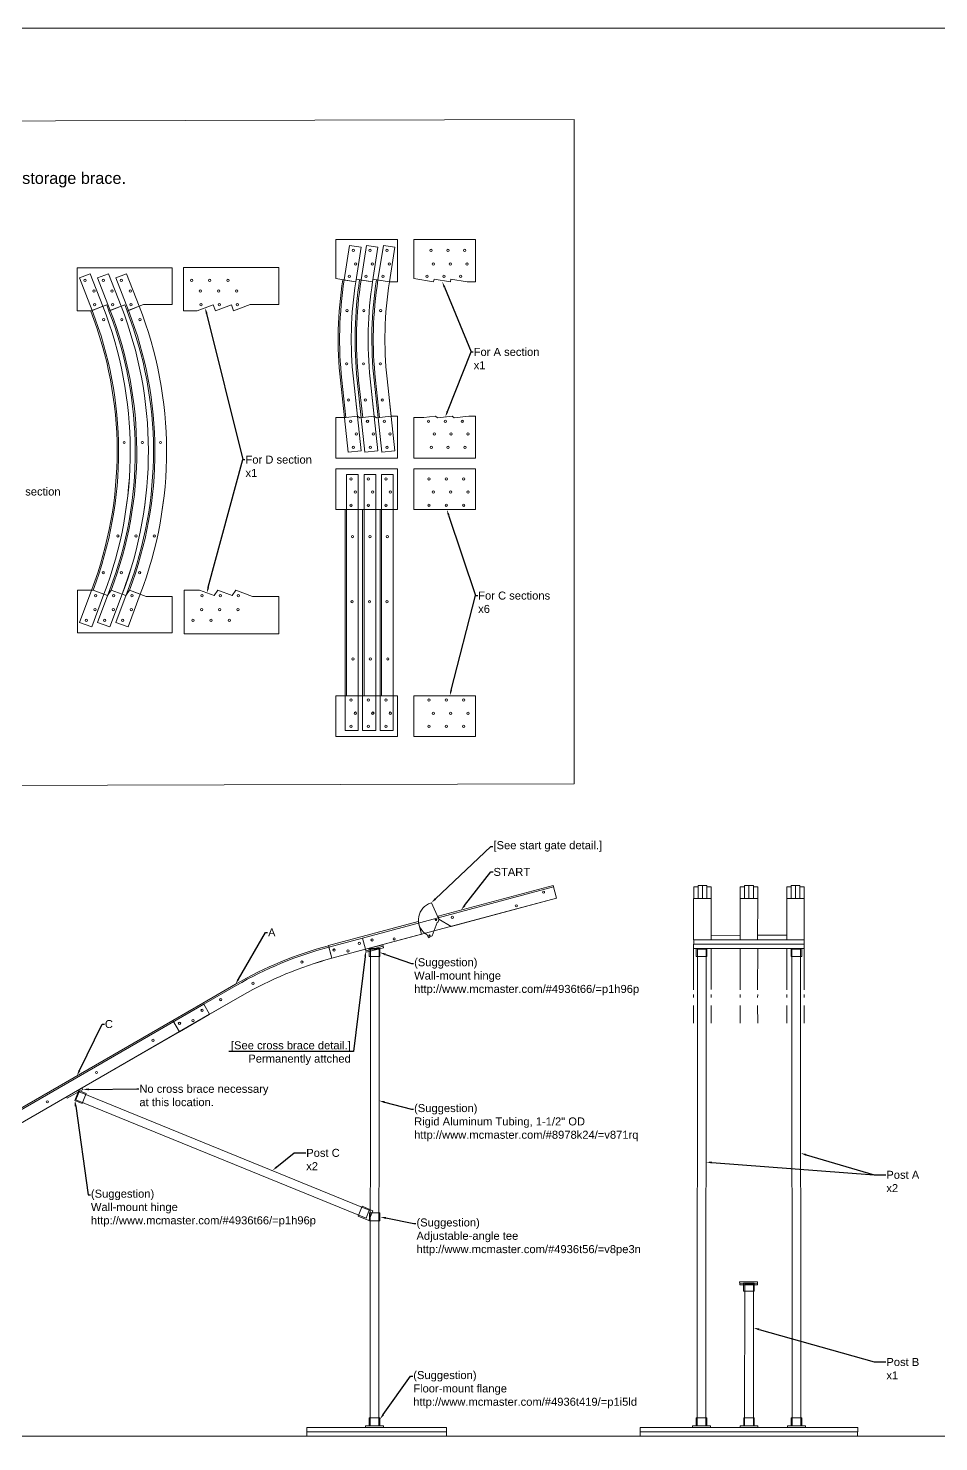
# Model space of a CAD drawing. Header units: millimetres. Extents: x 0 to 39105, y 0 to 9815.
# Drawn here: x 11644 to 15621, y 3645 to 9815 of the extents above; entities that cross this region are included whole.
import ezdxf
from ezdxf import colors
from ezdxf.entities.mleader import LeaderData, LeaderLine
from ezdxf.math import Vec2, Vec3

# ---------------------------------------------------------------- set-up
doc = ezdxf.new("R2010")
doc.units = ezdxf.units.MM
for name, color, linetype, lineweight in [('newTrack', 7, 'Continuous', 20), ('notes', 7, 'Continuous', 20), ('registration marking', 7, 'Continuous', 20)]:
    doc.layers.add(name, color=color, linetype=linetype, lineweight=lineweight)
doc.styles.add('Arial', font='arial.ttf')
doc.styles.get("Standard").update_dxf_attribs({"font": 'arial.ttf'})

# ---------------------------------------------------------------- blocks, each defined once
blk = doc.blocks.new('*U24')
at = {"layer": 'newTrack'}
blk.add_circle((0, 0), 0.2, dxfattribs=at)
blk = doc.blocks.new('attachmentPoints_0.4_diameter')
for p in [(-2.25, 0.75), (0, 0), (2.25, 0.75)]:
    blk.add_blockref('*U24', p)
blk = doc.blocks.new('A2')
at = {"layer": 'newTrack'}
blk.add_lwpolyline([(1551.68, -1549.83), (1556.83, -1546.86), (1562.47, -1543.61, -0.065543), (1578.44, -1536.99), (1579.03, -1539.16, 0.065543), (1563.59, -1545.55), (1557.96, -1548.81), (1552.81, -1551.78)], format="xyb", close=True, dxfattribs=at)
at = {"layer": 'registration marking', "color": 7, "transparency": 33554687}
for centre in [(1573.88, -1539.8), (1565.48, -1543.45), (1559.93, -1546.26)]:
    blk.add_circle(centre, 0.19, dxfattribs=at)
at = {"rotation": 29.99999995973561}
blk.add_blockref('attachmentPoints_0.4_diameter', (1555.16, -1549.85), dxfattribs=at)
blk = doc.blocks.new('A1')
at = {"layer": 'newTrack'}
blk.add_lwpolyline([(1540.05, -1538.54), (1539.05, -1536.81), (1544.63, -1533.58, -0.065543), (1560.55, -1526.99), (1566.35, -1525.44), (1566.86, -1527.37), (1561.07, -1528.92, 0.065543), (1545.63, -1535.32)], format="xyb", close=True, dxfattribs=at)
at = {"layer": 'registration marking', "color": 7, "transparency": 33554687}
for centre in [(1555.93, -1529.56), (1547.53, -1533.21), (1541.98, -1536.02)]:
    blk.add_circle(centre, 0.19, dxfattribs=at)
at = {"rotation": 15.00000002089087}
blk.add_blockref('attachmentPoints_0.4_diameter', (1563.84, -1527.66), dxfattribs=at)
blk = doc.blocks.new('BASE-BLOCK_24INCH')
at = {"layer": 'notes'}
for p, q in [((1649.15, -561.89), (1625.15, -561.89)), ((1625.15, -561.89), (1625.15, -562.64)), ((1625.15, -562.64), (1649.15, -562.64)), ((1649.15, -562.64), (1625.15, -562.64)), ((1625.15, -562.64), (1625.15, -563.39)), ((1625.15, -563.39), (1649.15, -563.39)), ((1649.15, -563.39), (1625.15, -563.39)), ((1649.15, -562.64), (1649.15, -561.89)), ((1649.15, -563.39), (1649.15, -562.64))]:
    blk.add_line(p, q, dxfattribs=at)
blk = doc.blocks.new('START_1')
at = {"layer": 'newTrack', "color": 7, "linetype": 'Continuous', "lineweight": 5, "transparency": 33554687}
blk.add_lwpolyline([(1657.04, -457.27), (1638.29, -457.27), (1636.57, -455.55), (1636.57, -455.02), (1657.04, -455.02), (1657.04, -457.27), (1657.04, -455.02)], dxfattribs=at)
at = {"layer": 'registration marking', "color": 7, "linetype": 'Continuous', "lineweight": 5, "transparency": 33554687}
for centre in [(1638.89, -455.82), (1650.02, -456.76), (1655.16, -455.71)]:
    blk.add_circle(centre, 0.187, dxfattribs=at)
blk = doc.blocks.new('START_2')
at = {"color": 7, "linetype": 'Continuous', "lineweight": 5, "transparency": 33554687}
blk.add_circle((1624.28, -436.85), 0.188, dxfattribs=at)
at = {"layer": 'newTrack', "color": 7, "linetype": 'Continuous', "lineweight": 5, "transparency": 33554687}
blk.add_line((1632.75, -438.1), (1622.77, -438.1), dxfattribs=at)
blk.add_lwpolyline([(1616.77, -435.85), (1632.75, -435.85), (1632.75, -438.1), (1616.77, -438.1)], close=True, dxfattribs=at)
at = {"layer": 'registration marking', "color": 7, "linetype": 'Continuous', "lineweight": 5, "transparency": 33554687}
for centre in [(1624.28, -436.85), (1627.99, -437.66)]:
    blk.add_circle(centre, 0.187, dxfattribs=at)
blk.add_blockref('attachmentPoints_0.4_diameter', (1619.77, -437.6))
blk = doc.blocks.new('START_3')
at = {"color": 7, "linetype": 'Continuous', "lineweight": 5, "transparency": 33554687}
blk.add_circle((1631.6, -433.73), 0.128, dxfattribs=at)
at = {"layer": 'newTrack', "color": 7, "linetype": 'Continuous', "lineweight": 5, "transparency": 33554687}
blk.add_lwpolyline([(1652.6, -433.48), (1652.6, -435.48), (1618.6, -435.48), (1618.6, -433.48)], close=True, dxfattribs=at)
at = {"layer": 'registration marking', "color": 7, "linetype": 'Continuous', "lineweight": 5, "transparency": 33554687}
for centre, radius in [((1620.11, -434.23), 0.188), ((1620.11, -434.23), 0.187), ((1623.83, -435.03), 0.187), ((1634.46, -434.03), 0.187), ((1645.58, -434.97), 0.187), ((1650.72, -433.92), 0.187)]:
    blk.add_circle(centre, radius, dxfattribs=at)
blk = doc.blocks.new('START_4')
at = {"color": 7, "linetype": 'Continuous', "lineweight": 5, "transparency": 33554687}
blk.add_lwpolyline([(1633.99, -453.25), (1634.07, -453.75), (1634.75, -453.63), (1636.19, -451.62, 0.414214), (1636.6, -451.04), (1636.11, -448.09), (1635.61, -448.17, 0.610914)], format="xyb", close=True, dxfattribs=at)
for centre, radius in [((1636.11, -451.13), 0.128), ((1634.34, -453.45), 0.125)]:
    blk.add_circle(centre, radius, dxfattribs=at)
blk = doc.blocks.new('C1')
at = {"layer": 'newTrack'}
blk.add_lwpolyline([(1541.11, -1570.67), (1508.2, -1589.67), (1507.2, -1587.94), (1540.11, -1568.94)], close=True, dxfattribs=at)
at = {"layer": 'registration marking', "color": 7, "transparency": 33554687}
for centre in [(1531.39, -1575.14), (1521.66, -1580.67), (1513.22, -1585.71)]:
    blk.add_circle(centre, 0.19, dxfattribs=at)
at = {"rotation": 29.99999995973561}
blk.add_blockref('attachmentPoints_0.4_diameter', (1538.26, -1571.74), dxfattribs=at)
blk = doc.blocks.new('C2')
at = {"layer": 'newTrack'}
blk.add_lwpolyline([(1485.86, -1583.83), (1518.77, -1564.83), (1519.9, -1566.78), (1486.99, -1585.78)], close=True, dxfattribs=at)
at = {"layer": 'registration marking', "color": 7, "transparency": 33554687}
for centre in [(1515.38, -1568.25), (1505.65, -1573.78), (1497.2, -1578.82)]:
    blk.add_circle(centre, 0.19, dxfattribs=at)
at = {"rotation": 29.99999995973561}
blk.add_blockref('attachmentPoints_0.4_diameter', (1489.34, -1583.85), dxfattribs=at)
blk = doc.blocks.new('D1')
at = {"layer": 'newTrack'}
blk.add_lwpolyline([(1504.86, -1453.9, 0.186063), (1552.35, -1446.45), (1557.54, -1443.45), (1558.54, -1445.18), (1553.35, -1448.18, -0.186038), (1504.44, -1455.86), (1504.85, -1453.9)], format="xyb", close=True, dxfattribs=at)
at = {"layer": 'registration marking', "color": 7, "transparency": 33554687}
for centre in [(1551.09, -1448.65), (1508.08, -1455.18), (1530.76, -1455.34), (1514.72, -1456.71)]:
    blk.add_circle(centre, 0.19, dxfattribs=at)
at = {"rotation": 29.99999995973561}
blk.add_blockref('attachmentPoints_0.4_diameter', (1555.7, -1446.25), dxfattribs=at)
blk = doc.blocks.new('D2')
at = {"layer": 'newTrack'}
blk.add_lwpolyline([(1438.09, -1496.21), (1432.21, -1494.98), (1432.67, -1492.78), (1438.55, -1494.01, 0.186066), (1485.86, -1486.58), (1486.99, -1488.53, -0.186038)], format="xyb", close=True, dxfattribs=at)
at = {"layer": 'registration marking', "color": 7, "transparency": 33554687}
for centre in [(1484.73, -1489), (1441.72, -1495.52), (1464.4, -1495.69), (1448.36, -1497.06)]:
    blk.add_circle(centre, 0.19, dxfattribs=at)
at = {"rotation": 348.2202802125964}
blk.add_blockref('attachmentPoints_0.4_diameter', (1435.25, -1495.11), dxfattribs=at)

msp = doc.modelspace()

# ---------------------------------------------------------------- linework, layer by layer
at = {"linetype": 'ByBlock', "lineweight": 20}
for p, q in [((14560, 6067), (14560, 6067)), ((14579.8, 6073.4), (14579.8, 6073.4)), ((14598.3, 6073.4), (14598.3, 6073.4)), ((14619.9, 6067), (14619.9, 6067)), ((14763.2, 6067), (14763.2, 6067)), ((14783, 6073.4), (14783, 6073.4)), ((14801.5, 6073.4), (14801.5, 6073.4)), ((14823.1, 6067), (14823.1, 6067)), ((14966.4, 6067), (14966.4, 6067)), ((14986.2, 6073.4), (14986.2, 6073.4)), ((15004.7, 6073.4), (15004.7, 6073.4)), ((15026.3, 6067), (15026.3, 6067))]:
    msp.add_line(p, q, dxfattribs=at)
at = {"lineweight": 20}
for p, q in [((14550.1, 6016.2), (14550.1, 5836.3)), ((14626.8, 6016.2), (14626.3, 5836.6)), ((14753.8, 6016.2), (14753.3, 5836.3)), ((14830, 6016.2), (14829.5, 5836.3)), ((14957, 6016.2), (14956.5, 5836.3)), ((15032.7, 6016.2), (15032.8, 5836.3)), ((14550.2, 5798.2), (14550.2, 5618.2)), ((14626.9, 5798.2), (14626.4, 5618.6)), ((14753.9, 5798.2), (14753.4, 5618.2)), ((14830.1, 5798.2), (14829.6, 5618.2)), ((14957.1, 5798.2), (14956.6, 5618.2)), ((15032.8, 5798.2), (15032.8, 5618.2)), ((14550.2, 5597.9), (14550.2, 5583.9)), ((14626.6, 5597.9), (14626.5, 5583.9)), ((14753.6, 5597.9), (14753.5, 5583.9)), ((14829.8, 5597.9), (14829.7, 5583.9)), ((14956.8, 5597.9), (14956.7, 5583.9)), ((15032.8, 5597.9), (15032.8, 5583.9)), ((14550.2, 5472.1), (14550.2, 5549)), ((14626.6, 5472.1), (14626.4, 5548.6)), ((14753.6, 5472.1), (14753.4, 5549)), ((14829.8, 5472.1), (14829.6, 5549)), ((14956.8, 5472.1), (14956.6, 5549)), ((15032.8, 5472.1), (15032.8, 5549)), ((247.1, 3669.6), (15709.2, 3669.6))]:
    msp.add_line(p, q, dxfattribs=at)
for points in [[(13147.7, 8709), (13149.5, 8720.2), (13221.2, 8709), (13256.9, 8709), (13256.9, 8892.8), (12987.9, 8892.8), (12987.9, 8722.5), (13074.1, 8709), (13076, 8720.2)], [(13487.8, 8709), (13489.6, 8720.2), (13561.3, 8709), (13597, 8709), (13597, 8892.8), (13328, 8892.8), (13328, 8722.5), (13414.2, 8709), (13416.1, 8720.2)], [(12273, 8609.3), (12147.6, 8609.3), (12075.4, 8581.2), (12066, 8608.4), (11996.1, 8581.2), (11986.3, 8608.3), (11916.7, 8581.2), (11857.3, 8581.2), (11857.3, 8769.3), (12273, 8769.3)], [(12738.1, 8609.3), (12612.7, 8609.3), (12540.5, 8581.2), (12531.1, 8608.4), (12461.2, 8581.2), (12451.4, 8608.3), (12381.8, 8581.2), (12322.4, 8581.2), (12322.4, 8771.7), (12738.1, 8771.7)], [(12987.9, 7714.4), (12987.9, 7892.2), (13256.9, 7892.2), (13256.9, 7714.4)], [(13328, 7714.4), (13328, 7892.2), (13597, 7892.2), (13597, 7714.4)], [(12273, 7334.9), (12158.7, 7334.9), (12085.4, 7362.3), (12069.7, 7338.5), (12006, 7362.3), (11990.3, 7338.5), (11926.6, 7362.3), (11859, 7362.3), (11859, 7176.4), (12273, 7176.4)], [(12738.1, 7334.9), (12623.8, 7334.9), (12550.5, 7362.3), (12534.8, 7338.5), (12471.1, 7362.3), (12455.4, 7338.5), (12391.7, 7362.3), (12324.1, 7362.3), (12324.1, 7172.5), (12738.1, 7172.5)], [(12987.9, 6723.8), (12987.9, 6901.6), (13256.9, 6901.6), (13256.9, 6723.8)], [(13328, 6723.8), (13328, 6901.6), (13597, 6901.6), (13597, 6723.8)], [(14550.6, 6067), (14569.7, 6067), (14569.7, 6016.2), (14550.6, 6016.2)], [(14569.7, 6073.4), (14588.7, 6073.4), (14588.7, 6016.2), (14569.7, 6016.2)], [(14588.7, 6073.4), (14607.8, 6073.4), (14607.8, 6016.2), (14588.7, 6016.2)], [(14607.8, 6067), (14626.8, 6067), (14626.8, 6016.2), (14607.8, 6016.2)], [(14753.8, 6067), (14772.9, 6067), (14772.9, 6016.2), (14753.8, 6016.2)], [(14772.9, 6073.4), (14791.9, 6073.4), (14791.9, 6016.2), (14772.9, 6016.2)], [(14791.9, 6073.4), (14811, 6073.4), (14811, 6016.2), (14791.9, 6016.2)], [(14811, 6067), (14830, 6067), (14830, 6016.2), (14811, 6016.2)], [(14957, 6067), (14976.1, 6067), (14976.1, 6016.2), (14957, 6016.2)], [(14976.1, 6073.4), (14995.1, 6073.4), (14995.1, 6016.2), (14976.1, 6016.2)], [(14995.1, 6073.4), (15014.2, 6073.4), (15014.2, 6016.2), (14995.1, 6016.2)], [(15014.2, 6067), (15033.2, 6067), (15033.2, 6016.2), (15014.2, 6016.2)], [(13118.6, 5788.1), (13120.3, 5781.5), (13195.8, 5801.7), (13194, 5808.2)], [(15032.8, 5817.2), (15032.8, 5798.2), (14550.2, 5798.2), (14550.2, 5817.2)], [(15032.8, 5836.3), (15032.8, 5817.2), (14550.3, 5817.2), (14550.3, 5836.3)], [(14753.3, 5855.3), (14753.3, 5836.3), (14626.3, 5836.7), (14626.3, 5855.7)], [(14956.5, 5855.6), (14956.5, 5836.5), (14829.5, 5836.6), (14829.5, 5855.7)], [(13133.1, 5798.2), (13133.1, 5763.3), (13179.4, 5763.3), (13179.4, 5798.2)], [(13176.1, 5795.3), (13175.6, 3714.5), (13137.5, 3714.5), (13138, 5795.3)], [(14561.4, 5798.2), (14561.4, 5763.3), (14607.7, 5763.3), (14607.7, 5798.2)], [(14604.4, 5795.3), (14603.9, 3714.5), (14565.8, 3714.5), (14566.3, 5795.3)], [(15022.5, 5798.2), (15022.5, 5763.3), (14976.2, 5763.3), (14976.2, 5798.2)], [(14979.5, 5795.3), (14980, 3714.5), (15018.1, 3714.5), (15017.6, 5795.3)], [(11810.5, 5150.4), (11813.8, 5144.4), (11881.8, 5182.9), (11878.5, 5188.8)], [(11847.3, 5135), (11879.7, 5121.8), (11897.1, 5164.7), (11864.8, 5177.8)], [(11866.1, 5173.1), (13133.4, 4656), (13119, 4620.7), (11851.7, 5137.8)], [(13149.1, 4653.1), (13102.4, 4672.9), (13084.9, 4630), (13131.6, 4610.3)], [(13179.9, 4609.3), (13180.1, 4644.2), (13133.8, 4644.4), (13133.6, 4609.5)], [(13195.6, 3707.7), (13195.6, 3714.5), (13117.5, 3714.5), (13117.5, 3707.7)], [(13179.7, 3714.5), (13179.7, 3749.4), (13133.4, 3749.4), (13133.4, 3714.5)], [(14623.8, 3707.7), (14623.8, 3714.5), (14545.8, 3714.5), (14545.8, 3707.7)], [(14607.9, 3714.5), (14607.9, 3749.4), (14561.7, 3749.4), (14561.7, 3714.5)], [(14960, 3707.7), (14960, 3714.5), (15038.1, 3714.5), (15038.1, 3707.7)], [(14975.9, 3714.5), (14975.9, 3749.4), (15022.2, 3749.4), (15022.2, 3714.5)]]:
    msp.add_lwpolyline(points, close=True, dxfattribs=at)
for points in [[(13081.4, 8121.8), (13092, 8115.1), (13154.9, 8121.8), (13164.6, 8115), (13228.5, 8121.8), (13256.9, 8121.8), (13256.9, 7938.8), (12987.9, 7938.8), (12987.9, 8116.4), (13030.9, 8116.4), (13081.4, 8121.8)], [(13421.5, 8121.8), (13432.1, 8115.1), (13495, 8121.8), (13504.7, 8115), (13568.6, 8121.8), (13597, 8121.8), (13597, 7938.8), (13328, 7938.8), (13328, 8116.4), (13371, 8116.4), (13421.5, 8121.8)]]:
    msp.add_lwpolyline(points, dxfattribs=at)
at = {"color": 252, "lineweight": 20, "true_color": 0x939598}
for points in [[(14751.1, 4343.1), (14751.2, 4336.3), (14829.2, 4336.6), (14829.2, 4343.4)], [(14751.2, 4336.3), (14751.2, 4329.5), (14829.2, 4329.8), (14829.2, 4336.6)], [(14768.4, 4336.6), (14768.4, 4301.7), (14814.7, 4301.7), (14814.7, 4336.6)], [(14811.4, 4333.7), (14811, 3714.5), (14772.9, 3714.5), (14773.3, 4333.7)], [(14831, 3707.7), (14831, 3714.5), (14752.9, 3714.5), (14752.9, 3707.7)], [(14815.1, 3714.5), (14815.1, 3749.4), (14768.8, 3749.4), (14768.8, 3714.5)]]:
    msp.add_lwpolyline(points, close=True, dxfattribs=at)
at = {"layer": 'newTrack', "lineweight": 20}
for points in [[(13116.8, 5794.7), (13118.6, 5788.1), (13194, 5808.2), (13192.3, 5814.8)], [(14317.2, 3688.7), (15266.7, 3688.7), (15266.7, 3707.7), (14317.2, 3707.7)], [(14317.1, 3669.6), (15266.6, 3669.6), (15266.6, 3688.7), (14317.1, 3688.7)]]:
    msp.add_lwpolyline(points, close=True, dxfattribs=at)
at = {"layer": 'notes', "color": 7, "linetype": 'Continuous', "lineweight": 20, "transparency": 33554687, "flags": 128}
for points in [[(0, 9815.4), (19105.2, 9815.4), (19105.2, 0), (0, 0)], [(8931.2, 9404.1), (14028.5, 9417.7), (14028.5, 6516.4), (8931.2, 6502.8)]]:
    msp.add_lwpolyline(points, close=True, dxfattribs=at)

# ---------------------------------------------------------------- block references
at = {"lineweight": 20, "xscale": 25.4, "yscale": 25.4, "zscale": 25.4}
for name, p, rotation in [('A1', (-38487.1, -11828.2), 66.1217213024327), ('A1', (-38413.6, -11828.2), 66.1217213024327), ('A1', (-38340, -11828.2), 66.1217213024327), ('attachmentPoints_0.4_diameter', (13073.3, 8786.3), 81.12172132332329), ('attachmentPoints_0.4_diameter', (13146.9, 8786.3), 81.12172132332329), ('attachmentPoints_0.4_diameter', (13220.4, 8786.3), 81.12172132332329), ('attachmentPoints_0.4_diameter', (13413.4, 8786.3), 81.12172132332329), ('attachmentPoints_0.4_diameter', (13487, 8786.3), 81.12172132332329), ('attachmentPoints_0.4_diameter', (13560.6, 8786.3), 81.12172132332329), ('D1', (-30374.6, -24815.1), 81.2727167512081), ('D1', (-30295.2, -24815.1), 81.2727167512081), ('D1', (-30215.8, -24815.1), 81.2727167512081), ('attachmentPoints_0.4_diameter', (11930.5, 8668.3), 111.272716710944), ('attachmentPoints_0.4_diameter', (12009.8, 8668.3), 111.272716710944), ('attachmentPoints_0.4_diameter', (12089.2, 8668.3), 111.272716710944), ('attachmentPoints_0.4_diameter', (12395.6, 8668.3), 111.272716710944), ('attachmentPoints_0.4_diameter', (12474.9, 8668.3), 111.272716710944), ('attachmentPoints_0.4_diameter', (12554.3, 8668.3), 111.272716710944), ('A2', (-38909.6, -12140), 66.1217213024327), ('A2', (-38836, -12140), 66.1217213024327), ('A2', (-38762.5, -12140), 66.1217213024327), ('D2', (-31131.8, -22993.6), 81.2727167512081), ('D2', (-31052.4, -22993.6), 81.2727167512081), ('D2', (-30973.1, -22993.6), 81.2727167512081), ('attachmentPoints_0.4_diameter', (13076.9, 8044.7), 96.12172126216781), ('attachmentPoints_0.4_diameter', (13150.4, 8044.7), 96.12172126216781), ('attachmentPoints_0.4_diameter', (13224, 8044.7), 96.12172126216781), ('attachmentPoints_0.4_diameter', (13417, 8044.7), 96.12172126216781), ('attachmentPoints_0.4_diameter', (13490.5, 8044.7), 96.12172126216781), ('attachmentPoints_0.4_diameter', (13564.1, 8044.7), 96.12172126216781), ('C1', (-41037, -6085.5), 60.00000004026374), ('C1', (-40960.8, -6085.5), 60.00000004026374), ('C1', (-40884.6, -6085.5), 60.00000004026374), ('attachmentPoints_0.4_diameter', (13072.5, 7790.6), 90), ('attachmentPoints_0.4_diameter', (13148.7, 7790.6), 90), ('attachmentPoints_0.4_diameter', (13224.9, 7790.6), 90), ('attachmentPoints_0.4_diameter', (13412.6, 7790.6), 90), ('attachmentPoints_0.4_diameter', (13488.8, 7790.6), 90), ('attachmentPoints_0.4_diameter', (13565, 7790.6), 90), ('C2', (-40682, -5820.7), 60.00000004026374), ('C2', (-40605.8, -5820.7), 60.00000004026374), ('C2', (-40529.6, -5820.7), 60.00000004026374), ('attachmentPoints_0.4_diameter', (11935.6, 7277.6), 69.49299696380434), ('attachmentPoints_0.4_diameter', (12015, 7277.6), 69.49299696380434), ('attachmentPoints_0.4_diameter', (12094.4, 7277.6), 69.49299696380434), ('attachmentPoints_0.4_diameter', (12400.7, 7277.6), 69.49299696380434), ('attachmentPoints_0.4_diameter', (12480.1, 7277.6), 69.49299696380434), ('attachmentPoints_0.4_diameter', (12559.5, 7277.6), 69.49299696380434), ('attachmentPoints_0.4_diameter', (13072.5, 6825.4), 90), ('attachmentPoints_0.4_diameter', (13148.7, 6825.4), 90), ('attachmentPoints_0.4_diameter', (13224.9, 6825.4), 90), ('attachmentPoints_0.4_diameter', (13412.6, 6825.4), 90), ('attachmentPoints_0.4_diameter', (13488.8, 6825.4), 90), ('attachmentPoints_0.4_diameter', (13565, 6825.4), 90)]:
    msp.add_blockref(name, p, dxfattribs=dict(at, rotation=rotation))
at = {"layer": 'newTrack', "lineweight": 20, "xscale": 25.4, "yscale": 25.4, "zscale": 25.4, "rotation": 14.99999999999672}
for name, p in [('START_3', (-29457.7, 5838.2)), ('START_1', (-29709.8, 6343.6)), ('START_4', (-29682.5, 6235.5)), ('START_2', (-29577.1, 5875.2))]:
    msp.add_blockref(name, p, dxfattribs=at)
at = {"layer": 'newTrack', "lineweight": 20, "xscale": 25.4, "yscale": 25.4, "zscale": 25.4}
for name, p in [('A2', (-27137.7, 44849.9)), ('A1', (-26681.5, 44589.8)), ('C1', (-26708.5, 45405.9)), ('C2', (-26301.8, 45230.9))]:
    msp.add_blockref(name, p, dxfattribs=at)
at = {"layer": 'notes', "lineweight": 20, "transparency": 33554687, "xscale": 25.4, "yscale": 25.4, "zscale": 25.4}
msp.add_blockref('BASE-BLOCK_24INCH', (-28418.2, 17979.7), dxfattribs=at)

# ---------------------------------------------------------------- texts
at = {"layer": 'notes', "lineweight": 20, "transparency": 33554687, "style": 'Arial'}
msp.add_text('Sections with cross braces should be permanently attached and does not need a storage brace.', height=50.8, dxfattribs=at).set_placement((9060.9, 9136))

# ---------------------------------------------------------------- leaders
at = {"layer": 'notes', "lineweight": 20, "transparency": 33554687}
ml = msp.add_multileader_mtext('Standard', dxfattribs=at)
ml.set_content('For A section\\Px1', color=256, style='Arial')
ml.set_leader_properties()
ml.build(insert=Vec2(0, 0))
ml.multileader.update_dxf_attribs({"text_right_attachment_type": 6, "dogleg_length": 0.36, "arrow_head_size": 25.4})
ctx = ml.context
ctx.base_point, ctx.char_height, ctx.arrow_head_size, ctx.landing_gap_size, ctx.plane_origin = Vec3(13587, 8402.5), 34.925, 25.4, 2.29, Vec3(13355.7, 9185.6)
ctx.right_attachment = 6
notes = []
notes.append((ctx, [(0, (1, 1, 0), (13577.8, 8402.5), (1, 0), 9.14, [(0, [(13451.9, 8709)], 0, [])])]))
ctx.mtext.insert, ctx.mtext.flow_direction = Vec3(13589.3, 8420), 5
ml = msp.add_multileader_mtext('Standard', dxfattribs=at)
ml.set_content('For F section\\Px1', color=256, style='Arial')
ml.set_leader_properties()
ml.build(insert=Vec2(0, 0))
ml.multileader.update_dxf_attribs({"text_right_attachment_type": 6, "dogleg_length": 0.36, "arrow_head_size": 25.4})
ctx = ml.context
ctx.base_point, ctx.char_height, ctx.arrow_head_size, ctx.landing_gap_size, ctx.plane_origin = Vec3(11498, 7793.1), 34.925, 25.4, 2.29, Vec3(11266.8, 8576.2)
ctx.right_attachment = 6
notes.append((ctx, [(0, (1, 1, 0), (11488.9, 7793.1), (1, 0), 9.14, [(0, [(11371.2, 8596.2)], 0, [])])]))
ctx.mtext.insert, ctx.mtext.flow_direction = Vec3(11500.3, 7810.5), 5
ml = msp.add_multileader_mtext('Standard', dxfattribs=at)
ml.set_content('For D section\\Px1', color=256, style='Arial')
ml.set_leader_properties()
ml.build(insert=Vec2(0, 0))
ml.multileader.update_dxf_attribs({"text_right_attachment_type": 6, "dogleg_length": 0.36, "arrow_head_size": 25.4})
ctx = ml.context
ctx.base_point, ctx.char_height, ctx.arrow_head_size, ctx.landing_gap_size, ctx.plane_origin = Vec3(12590.3, 7932.3), 34.925, 25.4, 2.29, Vec3(12359.1, 8715.4)
ctx.right_attachment = 6
notes.append((ctx, [(0, (1, 1, 0), (12581.2, 7932.3), (1, 0), 9.14, [(0, [(12416.6, 8594.7)], 0, [])])]))
ctx.mtext.insert, ctx.mtext.flow_direction = Vec3(12592.6, 7949.8), 5
ml = msp.add_multileader_mtext('Standard', dxfattribs=at)
ml.set_content('', color=256, style='Arial')
ml.set_leader_properties()
ml.build(insert=Vec2(0, 0))
ml.multileader.update_dxf_attribs({"text_right_attachment_type": 6, "dogleg_length": 0.36, "arrow_head_size": 25.4})
ctx = ml.context
ctx.base_point, ctx.char_height, ctx.arrow_head_size, ctx.landing_gap_size, ctx.plane_origin = Vec3(13587, 8402.5), 34.9, 25.4, 2.29, Vec3(13247.5, 8303.2)
ctx.right_attachment = 6
notes.append((ctx, [(0, (1, 1, 0), (13577.8, 8402.5), (1, 0), 9.14, [(0, [(13465.2, 8118.5)], 0, [])])]))
ctx.mtext.insert, ctx.mtext.flow_direction = Vec3(13589.3, 8420), 5
ml = msp.add_multileader_mtext('Standard', dxfattribs=at)
ml.set_content('', color=256, style='Arial')
ml.set_leader_properties()
ml.build(insert=Vec2(0, 0))
ml.multileader.update_dxf_attribs({"text_right_attachment_type": 6, "dogleg_length": 0.36, "arrow_head_size": 25.4})
ctx = ml.context
ctx.base_point, ctx.char_height, ctx.arrow_head_size, ctx.landing_gap_size, ctx.plane_origin = Vec3(12590.3, 7932.3), 34.9, 25.4, 2.29, Vec3(12250.8, 7833)
ctx.right_attachment = 6
notes.append((ctx, [(0, (1, 1, 0), (12581.2, 7932.3), (1, 0), 9.14, [(0, [(12423.6, 7350.4)], 0, [])])]))
ctx.mtext.insert, ctx.mtext.flow_direction = Vec3(12592.6, 7949.8), 5
ml = msp.add_multileader_mtext('Standard', dxfattribs=at)
ml.set_content('For C sections\\Px6', color=256, style='Arial')
ml.set_leader_properties()
ml.build(insert=Vec2(0, 0))
ml.multileader.update_dxf_attribs({"text_right_attachment_type": 6, "dogleg_length": 0.36, "arrow_head_size": 25.4})
ctx = ml.context
ctx.base_point, ctx.char_height, ctx.arrow_head_size, ctx.landing_gap_size, ctx.plane_origin = Vec3(13606.7, 7338.6), 34.925, 25.4, 2.29, Vec3(13375.5, 8121.7)
ctx.right_attachment = 6
notes.append((ctx, [(0, (1, 1, 0), (13597.6, 7338.6), (1, 0), 9.14, [(0, [(13471.7, 7714.4)], 0, [])])]))
ctx.mtext.insert, ctx.mtext.flow_direction = Vec3(13609, 7356.3), 5
ml = msp.add_multileader_mtext('Standard', dxfattribs=at)
ml.set_content('', color=256, style='Arial')
ml.set_leader_properties()
ml.build(insert=Vec2(0, 0))
ml.multileader.update_dxf_attribs({"text_right_attachment_type": 6, "dogleg_length": 0.36, "arrow_head_size": 25.4})
ctx = ml.context
ctx.base_point, ctx.char_height, ctx.arrow_head_size, ctx.landing_gap_size, ctx.plane_origin = Vec3(13606.7, 7338.6), 34.9, 25.4, 2.29, Vec3(13267.2, 7239.2)
ctx.right_attachment = 6
notes.append((ctx, [(0, (1, 1, 0), (13597.6, 7338.6), (1, 0), 9.14, [(0, [(13484.9, 6901.6)], 0, [])])]))
ctx.mtext.insert, ctx.mtext.flow_direction = Vec3(13609, 7356), 5
ml = msp.add_multileader_mtext('Standard', dxfattribs=at)
ml.set_content('[See start gate detail.]', color=256, style='Arial')
ml.set_leader_properties()
ml.build(insert=Vec2(0, 0))
ml.multileader.update_dxf_attribs({"text_right_attachment_type": 6, "dogleg_length": 0.36, "arrow_head_size": 25.4})
ctx = ml.context
ctx.base_point, ctx.char_height, ctx.arrow_head_size, ctx.landing_gap_size, ctx.plane_origin = Vec3(13673.5, 6244), 34.925, 25.4, 2.29, Vec3(13399.7, 6598.1)
ctx.right_attachment = 6
notes.append((ctx, [(0, (1, 1, 0), (13664.3, 6244), (1, 0), 9.14, [(0, [(13404.3, 5997.7)], 0, [])])]))
ctx.mtext.insert, ctx.mtext.flow_direction = Vec3(13675.8, 6266.6), 5
ml = msp.add_multileader_mtext('Standard', dxfattribs=at)
ml.set_content('START', color=256, style='Arial')
ml.set_leader_properties()
ml.build(insert=Vec2(0, 0))
ml.multileader.update_dxf_attribs({"text_right_attachment_type": 6, "dogleg_length": 0.36, "arrow_head_size": 25.4})
ctx = ml.context
ctx.base_point, ctx.char_height, ctx.arrow_head_size, ctx.landing_gap_size, ctx.plane_origin = Vec3(13673.7, 6132.2), 34.92, 25.4, 2.29, Vec3(13286.9, 6486.3)
ctx.right_attachment = 6
notes.append((ctx, [(0, (1, 1, 0), (13664.6, 6132.2), (1, 0), 9.14, [(0, [(13533.9, 5965.6)], 0, [])])]))
ctx.mtext.insert, ctx.mtext.flow_direction = Vec3(13676, 6149.9), 5
ml = msp.add_multileader_mtext('Standard', dxfattribs=at)
ml.set_content('A', color=256, style='Arial')
ml.set_leader_properties()
ml.build(insert=Vec2(0, 0))
ml.multileader.update_dxf_attribs({"text_right_attachment_type": 6, "dogleg_length": 0.36, "arrow_head_size": 25.4})
ctx = ml.context
ctx.base_point, ctx.char_height, ctx.arrow_head_size, ctx.landing_gap_size, ctx.plane_origin = Vec3(12688.8, 5868.1), 34.9, 25.4, 2.29, Vec3(12301.9, 6222.2)
ctx.right_attachment = 6
notes.append((ctx, [(0, (1, 1, 0), (12679.6, 5868.1), (1, 0), 9.14, [(0, [(12549, 5642.3)], 0, [])])]))
ctx.mtext.insert, ctx.mtext.flow_direction = Vec3(12691.1, 5885.5), 5
ml = msp.add_multileader_mtext('Standard', dxfattribs=at)
ml.set_content('[See cross brace detail.]\\PPermanently attched', color=256, style='Arial')
ml.set_leader_properties()
ml.build(insert=Vec2(0, 0))
ml.multileader.update_dxf_attribs({"text_right_attachment_type": 6, "dogleg_length": 0.36, "arrow_head_size": 25.4})
ctx = ml.context
ctx.base_point, ctx.char_height, ctx.arrow_head_size, ctx.landing_gap_size, ctx.plane_origin = Vec3(12533.2, 5370.5), 34.925, 25.4, 2.29, Vec3(12382.3, 5496.9)
ctx.right_attachment, ctx.text_align_type = 6, 2
notes.append((ctx, [(1, (1, 1, 0), (13063.8, 5347.9), (-1, 0), 9.14, [(0, [(13118.6, 5788.1)], 0, [])])]))
ctx.mtext.insert, ctx.mtext.alignment, ctx.mtext.flow_direction = Vec3(13052.4, 5393.1), 3, 5
ml = msp.add_multileader_mtext('Standard', dxfattribs=at)
ml.set_content('(Suggestion)\\PWall-mount hinge\\Phttp://www.mcmaster.com/#4936t66/=p1h96p', color=256, style='Arial')
ml.set_leader_properties()
ml.build(insert=Vec2(0, 0))
ml.multileader.update_dxf_attribs({"text_right_attachment_type": 6, "dogleg_length": 0.36, "arrow_head_size": 25.4})
ctx = ml.context
ctx.base_point, ctx.char_height, ctx.arrow_head_size, ctx.landing_gap_size, ctx.plane_origin = Vec3(13326.9, 5733.3), 34.925, 25.4, 2.29, Vec3(13176, 5860)
ctx.right_attachment = 6
notes.append((ctx, [(0, (1, 1, 0), (13317.8, 5733.3), (1, 0), 9.14, [(0, [(13179.4, 5780.7)], 0, [])])]))
ctx.mtext.insert, ctx.mtext.flow_direction = Vec3(13329.2, 5755.6), 5
ml = msp.add_multileader_mtext('Standard', dxfattribs=at)
ml.set_content('C', color=256, style='Arial')
ml.set_leader_properties()
ml.build(insert=Vec2(0, 0))
ml.multileader.update_dxf_attribs({"text_right_attachment_type": 6, "dogleg_length": 0.36, "arrow_head_size": 25.4})
ctx = ml.context
ctx.base_point, ctx.char_height, ctx.arrow_head_size, ctx.landing_gap_size, ctx.plane_origin = Vec3(11976.1, 5468), 34.9, 25.4, 2.29, Vec3(11589.2, 5822.1)
ctx.right_attachment = 6
notes.append((ctx, [(0, (1, 1, 0), (11966.9, 5468), (1, 0), 9.14, [(0, [(11856, 5242.2)], 0, [])])]))
ctx.mtext.insert, ctx.mtext.flow_direction = Vec3(11978.4, 5485.7), 5
ml = msp.add_multileader_mtext('Standard', dxfattribs=at)
ml.set_content('No cross brace necessary at this location.', color=256, style='Arial')
ml.set_leader_properties()
ml.build(insert=Vec2(0, 0))
ml.multileader.update_dxf_attribs({"text_right_attachment_type": 6, "dogleg_length": 0.36, "arrow_head_size": 25.4})
ctx = ml.context
ctx.base_point, ctx.char_height, ctx.arrow_head_size, ctx.landing_gap_size, ctx.plane_origin = Vec3(12126.7, 5185.3), 34.925, 25.4, 2.29, Vec3(11975.8, 5312)
ctx.right_attachment = 6
notes.append((ctx, [(0, (1, 1, 0), (12117.6, 5185.3), (1, 0), 9.14, [(0, [(11881.8, 5182.9)], 0, [])])]))
ctx.mtext.insert, ctx.mtext.width, ctx.mtext.flow_direction = Vec3(12129, 5203), 592.329, 5
ml = msp.add_multileader_mtext('Standard', dxfattribs=at)
ml.set_content('(Suggestion)\\PWall-mount hinge\\Phttp://www.mcmaster.com/#4936t66/=p1h96p', color=256, style='Arial')
ml.set_leader_properties()
ml.build(insert=Vec2(0, 0))
ml.multileader.update_dxf_attribs({"text_right_attachment_type": 6, "dogleg_length": 0.36, "arrow_head_size": 25.4})
ctx = ml.context
ctx.base_point, ctx.char_height, ctx.arrow_head_size, ctx.landing_gap_size, ctx.plane_origin = Vec3(11915.1, 4723), 34.925, 25.4, 2.29, Vec3(11764.2, 4849.7)
ctx.right_attachment = 6
notes.append((ctx, [(0, (1, 1, 0), (11906, 4723), (1, 0), 9.14, [(0, [(11847.3, 5135)], 0, [])])]))
ctx.mtext.insert, ctx.mtext.flow_direction = Vec3(11917.4, 4745.3), 5
ml = msp.add_multileader_mtext('Standard', dxfattribs=at)
ml.set_content('(Suggestion)\\PRigid Aluminum Tubing, 1-1/2" OD\\Phttp://www.mcmaster.com/#8978k24/=v871rq', color=256, style='Arial')
ml.set_leader_properties()
ml.build(insert=Vec2(0, 0))
ml.multileader.update_dxf_attribs({"text_right_attachment_type": 6, "dogleg_length": 0.36, "arrow_head_size": 25.4})
ctx = ml.context
ctx.base_point, ctx.char_height, ctx.arrow_head_size, ctx.landing_gap_size, ctx.plane_origin = Vec3(13326.8, 5096.6), 34.925, 25.4, 2.29, Vec3(13175.9, 5223.3)
ctx.right_attachment = 6
notes.append((ctx, [(0, (1, 1, 0), (13317.7, 5096.6), (1, 0), 9.14, [(0, [(13175.9, 5133.8)], 0, [])])]))
ctx.mtext.insert, ctx.mtext.flow_direction = Vec3(13329.1, 5118.9), 5
ml = msp.add_multileader_mtext('Standard', dxfattribs=at)
ml.set_content('Post C\\Px2', color=256, style='Arial')
ml.set_leader_properties()
ml.build(insert=Vec2(0, 0))
ml.multileader.update_dxf_attribs({"text_right_attachment_type": 6, "dogleg_length": 2, "arrow_head_size": 25.4})
ctx = ml.context
ctx.base_point, ctx.char_height, ctx.arrow_head_size, ctx.landing_gap_size, ctx.plane_origin = Vec3(12855.6, 4905.9), 34.92, 25.4, 2.29, Vec3(12636.8, 5032.6)
ctx.right_attachment = 6
notes.append((ctx, [(0, (1, 1, 0), (12804.8, 4905.9), (1, 0), 50.8, [(0, [(12710.1, 4828.7)], 0, [])])]))
ctx.mtext.insert, ctx.mtext.flow_direction = Vec3(12857.9, 4923.4), 5
ml = msp.add_multileader_mtext('Standard', dxfattribs=at)
ml.set_content('Post A\\Px2', color=256, style='Arial')
ml.set_leader_properties()
ml.build(insert=Vec2(0, 0))
ml.multileader.update_dxf_attribs({"text_right_attachment_type": 6, "dogleg_length": 2, "arrow_head_size": 25.4})
ctx = ml.context
ctx.base_point, ctx.char_height, ctx.arrow_head_size, ctx.landing_gap_size, ctx.plane_origin = Vec3(15389.6, 4810.2), 34.92, 25.4, 2.29, Vec3(15170.9, 4936.9)
ctx.right_attachment = 6
notes.append((ctx, [(0, (1, 1, 0), (15338.8, 4810.2), (1, 0), 50.8, [(0, [(15017.8, 4904.4)], 0, [])])]))
ctx.mtext.insert, ctx.mtext.flow_direction = Vec3(15391.9, 4827.7), 5
ml = msp.add_multileader_mtext('Standard', dxfattribs=at)
ml.set_content('')
ml.set_leader_properties()
ml.build(insert=Vec2(0, 0))
ml.multileader.update_dxf_attribs({"text_right_attachment_type": 6, "dogleg_length": 0, "arrow_head_size": 25.4})
ctx = ml.context
ctx.base_point, ctx.char_height, ctx.arrow_head_size, ctx.landing_gap_size, ctx.plane_origin = Vec3(15365, 4810.2), 34.9, 25.4, 2.29, Vec3(14527.9, 4865.6)
ctx.right_attachment = 6
notes.append((ctx, [(0, (1, 1, 0), (15365, 4810.2), (1, 0), 0, [(0, [(14604.1, 4865.6), (15338.8, 4810.2)], 0, [])])]))
ctx.mtext, ml.multileader.dxf.content_type = None, 0
ml = msp.add_multileader_mtext('Standard', dxfattribs=at)
ml.set_content('(Suggestion)\\PAdjustable-angle tee\\Phttp://www.mcmaster.com/#4936t56/=v8pe3n', color=256, style='Arial')
ml.set_leader_properties()
ml.build(insert=Vec2(0, 0))
ml.multileader.update_dxf_attribs({"text_right_attachment_type": 6, "dogleg_length": 0.36, "arrow_head_size": 25.4})
ctx = ml.context
ctx.base_point, ctx.char_height, ctx.arrow_head_size, ctx.landing_gap_size, ctx.plane_origin = Vec3(13337.1, 4597.3), 34.925, 25.4, 2.29, Vec3(13186.2, 4724)
ctx.right_attachment = 6
notes.append((ctx, [(0, (1, 1, 0), (13328, 4597.3), (1, 0), 9.14, [(0, [(13180, 4626.7)], 0, [])])]))
ctx.mtext.insert, ctx.mtext.flow_direction = Vec3(13339.4, 4619.6), 5
ml = msp.add_multileader_mtext('Standard', dxfattribs=at)
ml.set_content('Post B\\Px1', color=256, style='Arial')
ml.set_leader_properties()
ml.build(insert=Vec2(0, 0))
ml.multileader.update_dxf_attribs({"text_right_attachment_type": 6, "dogleg_length": 2, "arrow_head_size": 25.4})
ctx = ml.context
ctx.base_point, ctx.char_height, ctx.arrow_head_size, ctx.landing_gap_size, ctx.plane_origin = Vec3(15389.8, 3993), 34.92, 25.4, 2.29, Vec3(15171.1, 4119.7)
ctx.right_attachment = 6
notes.append((ctx, [(0, (1, 1, 0), (15339, 3993), (1, 0), 50.8, [(0, [(14811.3, 4142.2)], 0, [])])]))
ctx.mtext.insert, ctx.mtext.flow_direction = Vec3(15392.1, 4010.4), 5
ml = msp.add_multileader_mtext('Standard', dxfattribs=at)
ml.set_content('(Suggestion)\\PFloor-mount flange\\Phttp://www.mcmaster.com/#4936t419/=p1i5ld', color=256, style='Arial')
ml.set_leader_properties()
ml.build(insert=Vec2(0, 0))
ml.multileader.update_dxf_attribs({"text_right_attachment_type": 6, "dogleg_length": 0.36, "arrow_head_size": 25.4})
ctx = ml.context
ctx.base_point, ctx.char_height, ctx.arrow_head_size, ctx.landing_gap_size, ctx.plane_origin = Vec3(13323.1, 3931), 34.925, 25.4, 2.29, Vec3(13172.2, 4057.7)
ctx.right_attachment = 6
notes.append((ctx, [(0, (1, 1, 0), (13314, 3931), (1, 0), 9.14, [(0, [(13179.7, 3742.6)], 0, [])])]))
ctx.mtext.insert, ctx.mtext.flow_direction = Vec3(13325.4, 3953.3), 5
for ctx, leaders in notes:
    for number, flags, end, landing, length, lines in leaders:
        leader = LeaderData()
        leader.index, (leader.has_last_leader_line, leader.has_dogleg_vector, leader.attachment_direction) = number, flags
        leader.last_leader_point, leader.dogleg_vector, leader.dogleg_length = Vec3(end), Vec3(landing), length
        for number, points, colour, breaks in lines:
            line = LeaderLine()
            line.index, line.vertices, line.color, line.breaks = number, Vec3.list(points), colors.encode_raw_color(colour), breaks
            leader.lines.append(line)
        ctx.leaders.append(leader)

doc.saveas('drawing.dxf')
